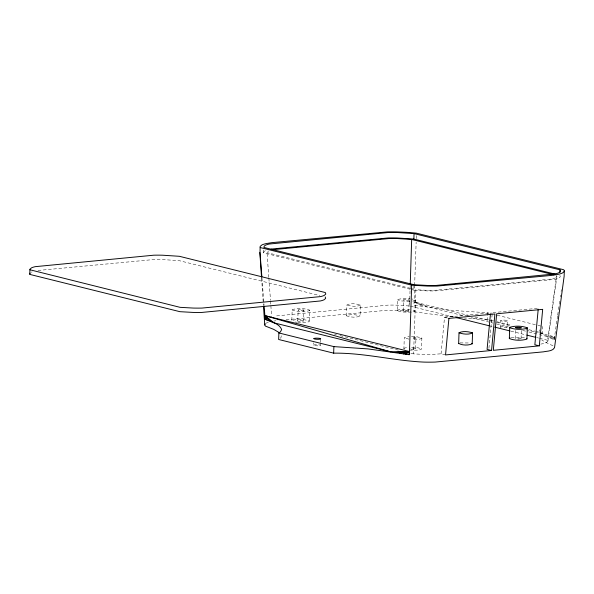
<?xml version="1.0" encoding="UTF-8"?>
<svg xmlns="http://www.w3.org/2000/svg" width="594" height="594" viewBox="0 0 594 594"><rect width="100%" height="100%" fill="white"/><g stroke="black" fill="none" stroke-linecap="round" stroke-linejoin="round"><path stroke-width="0.45" stroke-dasharray="2.97 2.23" d="M410.202 285.655L409.556 305.984L395.663 305.123A28.898 4.819 1.9 0 0 388.142 305.116L276.47 315.911A28.898 4.819 1.9 0 0 274.732 316.372M410.202 289.256L263.706 252.866L263.758 248.025M309.407 321.072L309.771 310.179C304.343 308.145 297.72 307.982 292.181 309.66L291.795 320.931L291.817 320.552C297.356 318.874 303.987 319.037 309.407 321.072L308.761 321.807L305.932 322.327L297.869 322.312M297.668 320.975L298.24 309.838A3.059 0.512 1.9 0 1 300.609 309.615L302.123 309.689A2.844 0.475 1.9 0 1 303.898 310.135L303.319 321.272A3.059 0.512 1.9 0 1 300.958 321.495L299.443 321.421A2.844 0.475 1.9 0 1 297.668 320.975L297.884 320.73A3.059 0.512 1.9 0 1 300.245 320.508L301.759 320.582A2.844 0.475 1.9 0 1 303.534 321.027M320.537 342.842L320.211 345.574A3.527 0.587 1.9 0 1 317.486 345.842L315.733 345.745A3.282 0.549 1.9 0 1 313.684 345.24L313.766 342.79M320.567 342.025L320.671 338.758M346.547 315.852L346.911 304.96C350.557 302.999 356.407 303.66 360.454 305.064L360.098 315.956C356.445 317.916 350.601 317.255 346.547 315.852C350.193 313.892 356.044 314.553 360.098 315.956M411.375 312.132L402.569 312.058L397.238 310.736L397.616 299.458L403.088 298.455L409.875 298.656M403.103 310.781L403.682 299.643A3.059 0.512 1.9 0 1 406.044 299.413L407.558 299.495A2.844 0.475 1.9 0 1 409.34 299.933L408.761 311.07A3.059 0.512 1.9 0 1 406.4 311.301L404.885 311.226A2.844 0.475 1.9 0 1 403.103 310.781L403.319 310.536A3.059 0.512 1.9 0 1 405.687 310.306L407.202 310.387A2.844 0.475 1.9 0 1 408.976 310.825M404.477 349.168L403.898 348.775L404.284 337.503L409.08 336.538M559.867 275.319L560.276 276.811L558.716 278.141A33.828 5.643 1.9 0 1 554.907 279.366L435.796 290.889A33.828 5.643 1.9 0 1 426.989 290.882L413.795 290.147L413.973 284.704M416.275 238.617L416.453 233.167M413.023 311.909L414.827 311.256L415.206 299.977L411.872 298.908M410.885 349.183A2.844 0.475 1.9 0 0 411.545 349.265L413.06 349.339A3.059 0.512 1.9 0 0 415.421 349.116L416 337.979A2.844 0.475 1.9 0 0 414.226 337.533L412.711 337.459A3.059 0.512 1.9 0 0 411.286 337.511M409.229 350.104L418.035 350.17L420.864 349.651L421.51 348.916L421.874 338.023L416.543 336.694L409.749 336.494M493.406 320.864L487.191 319.32L487.414 312.786L453.408 310.506L413.944 305.197L414.605 286.301M501.061 327.472A3.282 0.549 1.9 0 1 500.4 327.183L500.868 320.366A3.527 0.587 1.9 0 1 503.593 320.099L505.346 320.188A3.282 0.549 1.9 0 1 507.395 320.701L506.927 327.517A3.527 0.587 1.9 0 1 504.202 327.784L502.457 327.695M515.481 330.457L515.421 338.38A3.059 0.512 1.9 0 1 517.79 338.149L519.304 338.231A2.844 0.475 1.9 0 1 521.079 338.669L520.864 338.914A3.059 0.512 1.9 0 1 518.503 339.144L517.73 339.122M521.079 338.669L521.354 330.502M539.59 331.511L539.642 329.878M541.141 333.739L542.203 332.989L542.419 326.448M414.634 285.38L416.142 242.285M445.545 354.93L441.067 353.816L431.593 354.44A28.898 4.819 1.9 0 1 424.064 354.432L413.58 353.876L415.897 289.731L411.412 288.617M303.898 310.135L303.683 310.38A3.059 0.512 1.9 0 1 301.321 310.603L299.807 310.528A2.844 0.475 1.9 0 1 298.025 310.083M309.771 310.179L309.749 310.558C304.202 312.236 297.579 312.073 292.159 310.038M313.684 345.24L313.929 344.958A3.527 0.587 1.9 0 1 316.661 344.691L318.406 344.78A3.282 0.549 1.9 0 1 320.456 345.292M360.454 305.064C356.808 307.024 350.957 306.363 346.911 304.96M397.238 310.736L397.876 310.001L400.712 309.481L409.518 309.548M403.898 348.775L404.544 348.039L407.373 347.52M409.34 299.933L409.125 300.178A3.059 0.512 1.9 0 1 406.764 300.408L405.242 300.334A2.844 0.475 1.9 0 1 403.467 299.888M415.206 299.977L414.567 300.713L411.731 301.24M416 337.979L415.785 338.224A3.059 0.512 1.9 0 1 413.424 338.446L411.909 338.372A2.844 0.475 1.9 0 1 411.241 338.29M421.874 338.023L420.047 339.055L411.82 339.374M500.4 327.183L500.653 326.9A3.527 0.587 1.9 0 1 503.378 326.633L505.13 326.73A3.282 0.549 1.9 0 1 507.179 327.235M507.395 320.701L507.15 320.983A3.527 0.587 1.9 0 1 504.417 321.25L502.673 321.154A3.282 0.549 1.9 0 1 500.623 320.649M441.067 353.816L444.52 317.337L490.555 312.897L492.292 313.328M488.929 348.284L492.322 312.704L538.305 308.264M540.718 344.112L543.243 343.636A28.898 4.819 1.9 0 0 546.502 342.589L547.92 340.986L547.586 340.273L556.6 275.445M547.92 340.986L556.949 276.195L555.464 277.873A30.346 5.064 1.9 0 1 552.041 278.98L434.808 290.325A30.346 5.064 1.9 0 1 426.908 290.31L415.897 289.731M557.58 315.949L554.113 340.013L541.876 333.323M557.707 315.043L558.36 310.514M558.494 309.608L559.147 305.071M559.273 304.165L559.8 300.542M560.32 296.918L560.58 295.107M561.1 291.483L561.367 289.672M554.046 339.924L554.573 336.791L535.781 332.12M268.815 277.368L267.025 252.65L268.51 250.972M553.177 339.241L554.573 336.791L547.349 336.568L539.53 334.622M280.249 338.365L281.155 337.221L281.155 334.905M551.915 338.506L554.573 336.791L549.584 337.563M265.748 323.396L266.491 322.973A35.863 5.977 1.9 0 1 268.362 322.245M38.053 270.463L153.623 259.556A33.598 5.606 1.9 0 1 162.4 259.571L179.217 260.655L319.847 295.589M273.708 321.072L275.958 320.767M460.053 342.901L469.631 342.976M511.159 337.548L519.386 337.229L525.237 337.964M286.1 319.787L384.103 310.558A35.766 5.962 1.9 0 1 395.277 310.521L404.091 310.907A41.625 6.942 1.9 0 1 410.692 311.427M409.719 301.366L400.935 300.92L397.594 299.844M411.635 347.356L418.176 347.839L421.51 348.916M487.191 319.32L464.471 318.065M453.192 317.04L413.721 311.731A41.625 6.942 1.9 0 0 412.221 311.575M295.136 322.007L297.126 322.26M408.924 339.122L404.262 337.882M410.521 288.394L267.025 252.65M411.1 289.478L413.795 290.147M487.414 312.786L489.189 313.231M497.171 315.214L537.095 325.126M537.986 325.349L541.535 326.232M496.955 321.748L511.152 325.274M528.89 329.677L535.105 331.222M535.988 331.445L538.654 332.105M539.538 332.328L542.203 332.989M469.55 315.666L414.055 301.886L423.247 306.422M474.918 317.003L488.342 320.337M489.241 320.56L492.82 321.451M496.398 322.342L510.721 325.898M525.935 329.677L534.882 331.898M462.407 315.466L430.962 307.655L414.055 301.886L426.165 306.905M471.391 317.701L490.265 322.386M491.164 322.609L492.961 323.054M496.554 323.945L508.234 326.849M522.609 330.42L527.999 331.756M528.898 331.987L538.661 334.407M410.454 306.207L454.373 317.122M490.221 326.024L492.018 326.47M510.84 331.148L526.076 334.927M536.835 337.6L538.624 338.045M539.523 338.268L547.586 340.273M444.52 317.337L447.965 318.191M334.63 334.266L336.427 334.712M340.013 335.603L398.329 350.089M410.892 353.207L413.58 353.876M413.134 310.12L414.85 310.87M552.962 345.775L545.054 342.055L541.661 339.857M263.706 252.866L264.026 251.552L265.258 250.713A33.828 5.643 1.9 0 1 266.09 250.349M261.947 277.851L264.092 305.479M268.882 278.282L270.508 300.364M270.537 301.173L270.842 304.937M270.871 305.747L271.666 316.736M261.59 278.148L263.268 302.91M263.328 303.831L263.454 305.665M31.319 272.245A33.598 5.606 1.9 0 1 32.143 271.889M415.637 348.871A2.844 0.475 1.9 0 0 413.862 348.426L412.347 348.351A3.059 0.512 1.9 0 0 410.38 348.478"/><path stroke-width="0.89" d="M410.261 283.806L411.672 239.449L397.089 238.536A30.346 5.064 1.9 0 0 389.181 238.528L272.861 249.673M325.222 296.918L325.646 298.418L324.116 299.74A33.598 5.606 1.9 0 1 320.337 300.965L201.826 312.437A33.598 5.606 1.9 0 1 193.05 312.422L179.885 311.679L29.804 274.406L29.93 269.216L31.46 267.887A33.598 5.606 1.9 0 1 35.239 266.661L153.772 255.197A33.598 5.606 1.9 0 1 162.548 255.212L179.358 256.296L325.363 292.567L325.794 294.06L324.265 295.381A33.598 5.606 1.9 0 1 320.485 296.606L201.967 308.078A33.598 5.606 1.9 0 1 193.191 308.063L180.034 307.328L29.841 269.743M260.202 247.542L411.664 285.165L427.264 286.063A37.652 6.282 1.9 0 0 437.073 286.07L551.997 275.356L558.234 274.346A37.652 6.282 1.9 0 0 562.473 272.98L564.203 271.51A43.704 7.291 1.9 0 0 563.632 269.728L416.453 233.167A43.704 7.291 1.9 0 0 406.341 232.306L397.089 231.898A37.652 6.282 1.9 0 0 387.288 231.89L271.8 242.656L266.097 243.607A37.652 6.282 1.9 0 0 261.857 244.973L260.135 246.443L260.024 252.992L261.88 276.93M264.159 306.4L265.132 318.881L265.607 319.542C271.139 322.022 279.202 323.307 281.653 329.529L280.465 331.831L278.876 332.952L278.66 339.486L333.665 353.155C364.122 352.754 393.77 360.751 424.019 362.102A35.766 5.962 1.9 0 0 435.202 362.065L543.324 351.856C547.015 351.002 552.561 351.41 554.529 347.698L564.122 276.381L564.3 270.938M333.665 353.155L333.88 346.614L278.876 332.952M411.664 285.165L409.377 354.715L367.886 348.893L333.88 346.614M555.383 274.205L413.862 239.048L414.04 233.605L397.178 232.521A33.828 5.643 1.9 0 0 388.372 232.514L269.245 244.03A33.828 5.643 1.9 0 0 265.436 245.263L264.211 246.109L263.892 247.423L413.973 284.704L427.175 285.439A33.828 5.643 1.9 0 0 435.981 285.447L555.086 273.923A33.828 5.643 1.9 0 0 558.895 272.691L560.454 271.369L560.045 269.869L414.04 233.605M458.65 343.696L459.014 332.803C462.659 330.843 468.51 331.504 472.557 332.907L472.2 343.8C468.681 345.611 462.028 345.433 458.665 343.399M509.34 338.58L509.719 327.309C515.265 325.623 521.888 325.794 527.309 327.829L526.93 339.1C521.391 340.778 514.76 340.614 509.34 338.58L509.979 337.845M559.956 272.594L560.045 269.869M472.557 332.907C468.911 334.868 463.06 334.207 459.014 332.803M527.309 327.829L527.286 328.207C521.747 329.885 515.124 329.722 509.697 327.688M448.901 318.421L445.545 354.93L491.55 350.482L494.906 313.974L448.826 318.406M539.315 345.857L542.678 309.355L496.673 313.781L493.31 350.312L539.315 345.857L534.852 344.75L538.216 309.177M490.466 313.81L487.08 349.369L491.55 350.482M29.7 274.101L30.101 273.084M279.202 332.618L273.73 329.373L265.392 326.076L264.753 324.925L265.191 323.864M408.821 354.663L409.481 351.529L264.879 315.614L265.162 318.985M405.791 354.358L409.481 351.529L390.332 351.745L273.953 322.839L264.879 315.614L265.607 319.542M515.785 327.487L515.57 327.732A2.844 0.475 1.9 0 0 517.344 328.178L518.866 328.252A3.059 0.512 1.9 0 0 521.228 328.022L521.443 327.777A2.844 0.475 1.9 0 0 519.661 327.339L518.146 327.257A3.059 0.512 1.9 0 0 515.785 327.487M403.601 353.95L409.481 351.529L395.129 352.494M399.562 353.237L409.481 351.529M271.109 249.072L388.194 237.956A33.828 5.643 1.9 0 1 397 237.971L413.862 239.048M411.672 239.449L553.905 274.777M456.162 317.567L489.33 325.802M494.705 327.138L509.942 330.925M526.975 335.15L535.937 337.377M390.332 351.745L264.879 315.614L267.01 320.025M526.373 338.328L526.952 338.721M471.755 343.503L472.2 343.8M271.71 321.844L264.879 315.614L269.379 320.901M259.853 252.465L261.531 277.227M263.513 306.578L264.753 324.925M313.907 338.558L313.899 338.706A3.282 0.549 1.9 0 0 315.949 339.211L317.701 339.3A3.527 0.587 1.9 0 0 320.426 339.04L320.671 338.758A3.282 0.549 1.9 0 0 318.622 338.246L316.877 338.157A3.527 0.587 1.9 0 0 314.152 338.424L313.907 338.558"/></g></svg>
